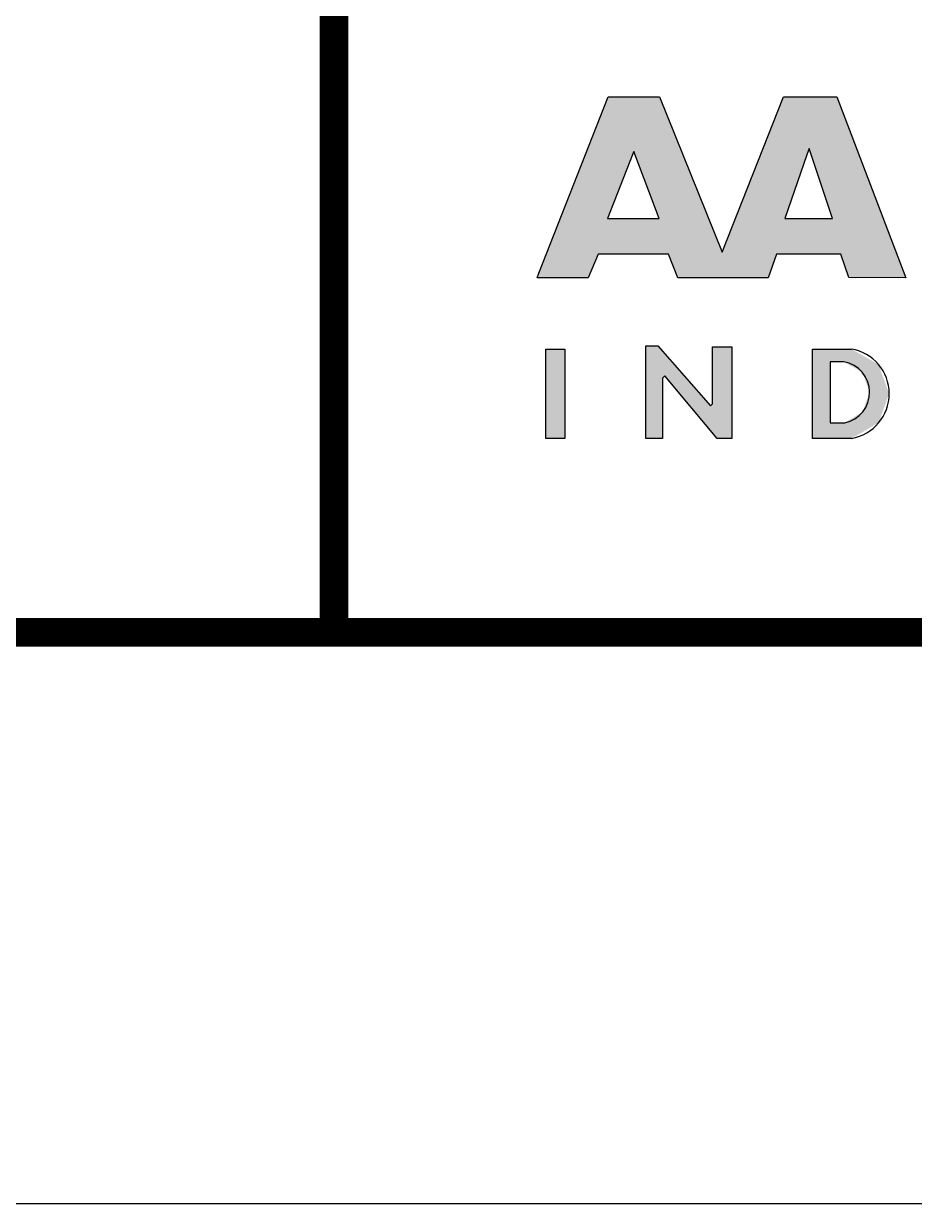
# Model space of a CAD drawing. Header units: feet. Extents: x -46890 to -45898, y -3252 to -1955.
# Drawn here: x -46064.79 to -46049.26, y -2251.05 to -2230.46 of the extents above; entities that cross this region are included whole.
import ezdxf

# ---------------------------------------------------------------- set-up
doc = ezdxf.new("R2010")
doc.units = ezdxf.units.FT
doc.header["$MEASUREMENT"] = 0
doc.layers.add('62_FORMATO', color=2, linetype='Continuous')
doc.layers.add('FORMATO', color=8, linetype='Continuous')

# ---------------------------------------------------------------- blocks, each defined once
blk = doc.blocks.new('*U20')
at = {"layer": 'FORMATO', "linetype": 'Continuous', "extrusion": (0, 0, -1)}
for points in [[(-209.755, 7.297), (-209.755, 8.109), (-209.927, 8.109)], [(-209.927, 8.109), (-209.927, 7.297), (-209.755, 7.297)], [(-210.661, 8.139), (-210.834, 7.865), (-210.813, 7.845)], [(-210.661, 8.139), (-210.813, 7.845), (-210.661, 7.297)], [(-210.834, 7.865), (-210.661, 8.139), (-210.773, 8.139)], [(-210.773, 8.139), (-211.25, 7.591), (-210.834, 7.865)], [(-211.27, 7.612), (-211.27, 8.129), (-211.444, 8.129)], [(-211.444, 8.129), (-211.444, 7.297), (-211.27, 7.612)], [(-212.177, 8.109), (-212.339, 7.994), (-212.177, 7.297)], [(-212.339, 7.994), (-212.177, 8.109), (-212.532, 8.109)], [(-212.532, 8.109), (-212.462, 7.994), (-212.339, 7.994)], [(-212.532, 8.109), (-212.778, 7.969), (-212.462, 7.994)], [(-212.339, 7.994), (-212.339, 7.439), (-212.177, 7.297)], [(-212.462, 7.994), (-212.778, 7.969), (-212.629, 7.899)], [(-212.778, 7.969), (-212.875, 7.704), (-212.629, 7.899)], [(-210.813, 7.845), (-210.813, 7.297), (-210.661, 7.297)], [(-210.834, 7.865), (-211.25, 7.591), (-211.311, 7.297)], [(-212.629, 7.899), (-212.875, 7.704), (-212.697, 7.72)], [(-212.697, 7.72), (-212.875, 7.704), (-212.635, 7.539)], [(-212.875, 7.704), (-212.779, 7.438), (-212.635, 7.539)], [(-211.27, 7.612), (-211.444, 7.297), (-211.25, 7.591)], [(-211.25, 7.591), (-211.444, 7.297), (-211.311, 7.297)], [(-212.635, 7.539), (-212.779, 7.438), (-212.471, 7.439)], [(-212.471, 7.439), (-212.779, 7.438), (-212.177, 7.297)], [(-212.177, 7.297), (-212.339, 7.439), (-212.471, 7.439)], [(-212.779, 7.438), (-212.533, 7.297), (-212.177, 7.297)]]:
    blk.add_solid(points, dxfattribs=at)
blk = doc.blocks.new('*U21')
at = {"layer": 'FORMATO', "linetype": 'Continuous'}
for points in [[(210.32, 10.402), (209.691, 8.799), (210.553, 9.905)], [(210.553, 9.905), (210.787, 10.402), (210.32, 10.402)], [(210.787, 10.402), (210.553, 9.905), (211.355, 8.992)], [(211.913, 10.402), (211.355, 8.992), (212.147, 9.934)], [(212.147, 9.934), (212.4, 10.402), (211.913, 10.402)], [(212.4, 10.402), (212.147, 9.934), (213.027, 8.757)], [(210.553, 9.905), (209.691, 8.799), (210.543, 9.885)], [(210.543, 9.885), (209.691, 8.799), (210.313, 9.296)], [(210.553, 9.905), (210.784, 9.296), (211.355, 8.992)], [(212.147, 9.934), (211.355, 8.992), (212.126, 9.874)], [(212.126, 9.874), (211.355, 8.992), (211.926, 9.296)], [(212.147, 9.934), (212.359, 9.296), (213.027, 8.757)], [(210.313, 9.296), (209.691, 8.799), (210.229, 8.971)], [(210.313, 9.296), (210.229, 8.971), (211.355, 8.992)], [(210.784, 9.296), (210.313, 9.296), (211.355, 8.992)], [(211.926, 9.296), (211.355, 8.992), (212.436, 8.972)], [(211.926, 9.296), (212.436, 8.972), (213.027, 8.757)], [(213.027, 8.757), (212.359, 9.296), (211.926, 9.296)], [(210.229, 8.971), (209.691, 8.799), (210.137, 8.758)], [(211.355, 8.992), (210.229, 8.971), (212.436, 8.972)], [(212.436, 8.972), (210.229, 8.971), (210.868, 8.971)], [(211.849, 8.972), (210.868, 8.971), (211.775, 8.758)], [(212.436, 8.972), (210.868, 8.971), (211.849, 8.972)], [(210.868, 8.971), (210.953, 8.758), (211.775, 8.758)], [(212.436, 8.972), (212.508, 8.759), (213.027, 8.757)], [(209.691, 8.799), (209.673, 8.758), (210.137, 8.758)]]:
    blk.add_solid(points, dxfattribs=at)

msp = doc.modelspace()

# ---------------------------------------------------------------- linework, layer by layer
at = {"layer": '62_FORMATO', "color": 7, "linetype": 'Continuous'}
msp.add_lwpolyline([(-46316.305, -2251.048), (-45897.781, -2251.048), (-45897.781, -1955.092), (-46316.305, -1955.092), (-46316.305, -2251.048)], dxfattribs=at)
at = {"layer": '62_FORMATO', "color": 7, "const_width": 0.498}
msp.add_lwpolyline([(-45907.746, -1965.057), (-46291.393, -1965.057), (-46291.393, -2241.084), (-45907.746, -2241.084)], close=True, dxfattribs=at)
at = {"layer": 'FORMATO'}
for p, q in [((-46051.036, -2237.7), (-46051.036, -2236.143)), ((-46051.036, -2236.143), (-46050.354, -2236.143)), ((-46050.724, -2236.364), (-46050.724, -2237.427)), ((-46050.488, -2236.364), (-46050.724, -2236.364)), ((-46050.724, -2237.427), (-46050.471, -2237.427)), ((-46050.352, -2237.7), (-46051.036, -2237.7))]:
    msp.add_line(p, q, dxfattribs=at)
msp.add_lwpolyline([(-46059.377, -2241.048, 0.5, 0.5, 0), (-46059.377, -2210.944, 0.5, 0.5, 0)], format="xyseb", dxfattribs=at)
for points in [[(-46054.597, -2231.744), (-46053.702, -2231.744), (-46052.612, -2234.45), (-46051.542, -2231.744), (-46050.607, -2231.744), (-46049.404, -2234.899), (-46050.4, -2234.896), (-46050.538, -2234.487), (-46051.664, -2234.488), (-46051.807, -2234.897), (-46053.383, -2234.897), (-46053.546, -2234.488), (-46054.773, -2234.488), (-46054.948, -2234.897), (-46055.838, -2234.897), (-46055.804, -2234.819), (-46054.597, -2231.744)], [(-46054.169, -2232.737), (-46054.611, -2233.866), (-46053.707, -2233.866), (-46054.15, -2232.698), (-46054.169, -2232.737)], [(-46051.133, -2232.756), (-46051.516, -2233.866), (-46050.685, -2233.866), (-46051.094, -2232.642), (-46051.133, -2232.756)], [(-46053.943, -2236.084), (-46053.729, -2236.084), (-46052.814, -2237.135), (-46052.775, -2237.097), (-46052.775, -2236.104), (-46052.44, -2236.104), (-46052.441, -2237.701), (-46052.697, -2237.7), (-46053.612, -2236.61), (-46053.651, -2236.649), (-46053.652, -2237.7), (-46053.943, -2237.7), (-46053.943, -2236.084)], [(-46055.682, -2236.143), (-46055.351, -2236.143), (-46055.351, -2237.7), (-46055.682, -2237.7), (-46055.682, -2236.143)]]:
    msp.add_lwpolyline(points, dxfattribs=at)
for centre, radius, start, end in [((-46050.485, -2236.922), 0.79, 279.72, 80.4734), ((-46050.578, -2236.897), 0.541, 281.3972, 80.4162)]:
    msp.add_arc(centre, radius, start, end, dxfattribs=at)

# ---------------------------------------------------------------- block references
at = {"layer": 'FORMATO', "linetype": 'Continuous', "xscale": 1.918150630997843, "yscale": 1.918150630997843, "zscale": 1.918150630997843}
for name in ['*U21', '*U20']:
    msp.add_blockref(name, (-46458.023, -2251.697), dxfattribs=at)

doc.saveas('drawing.dxf')
